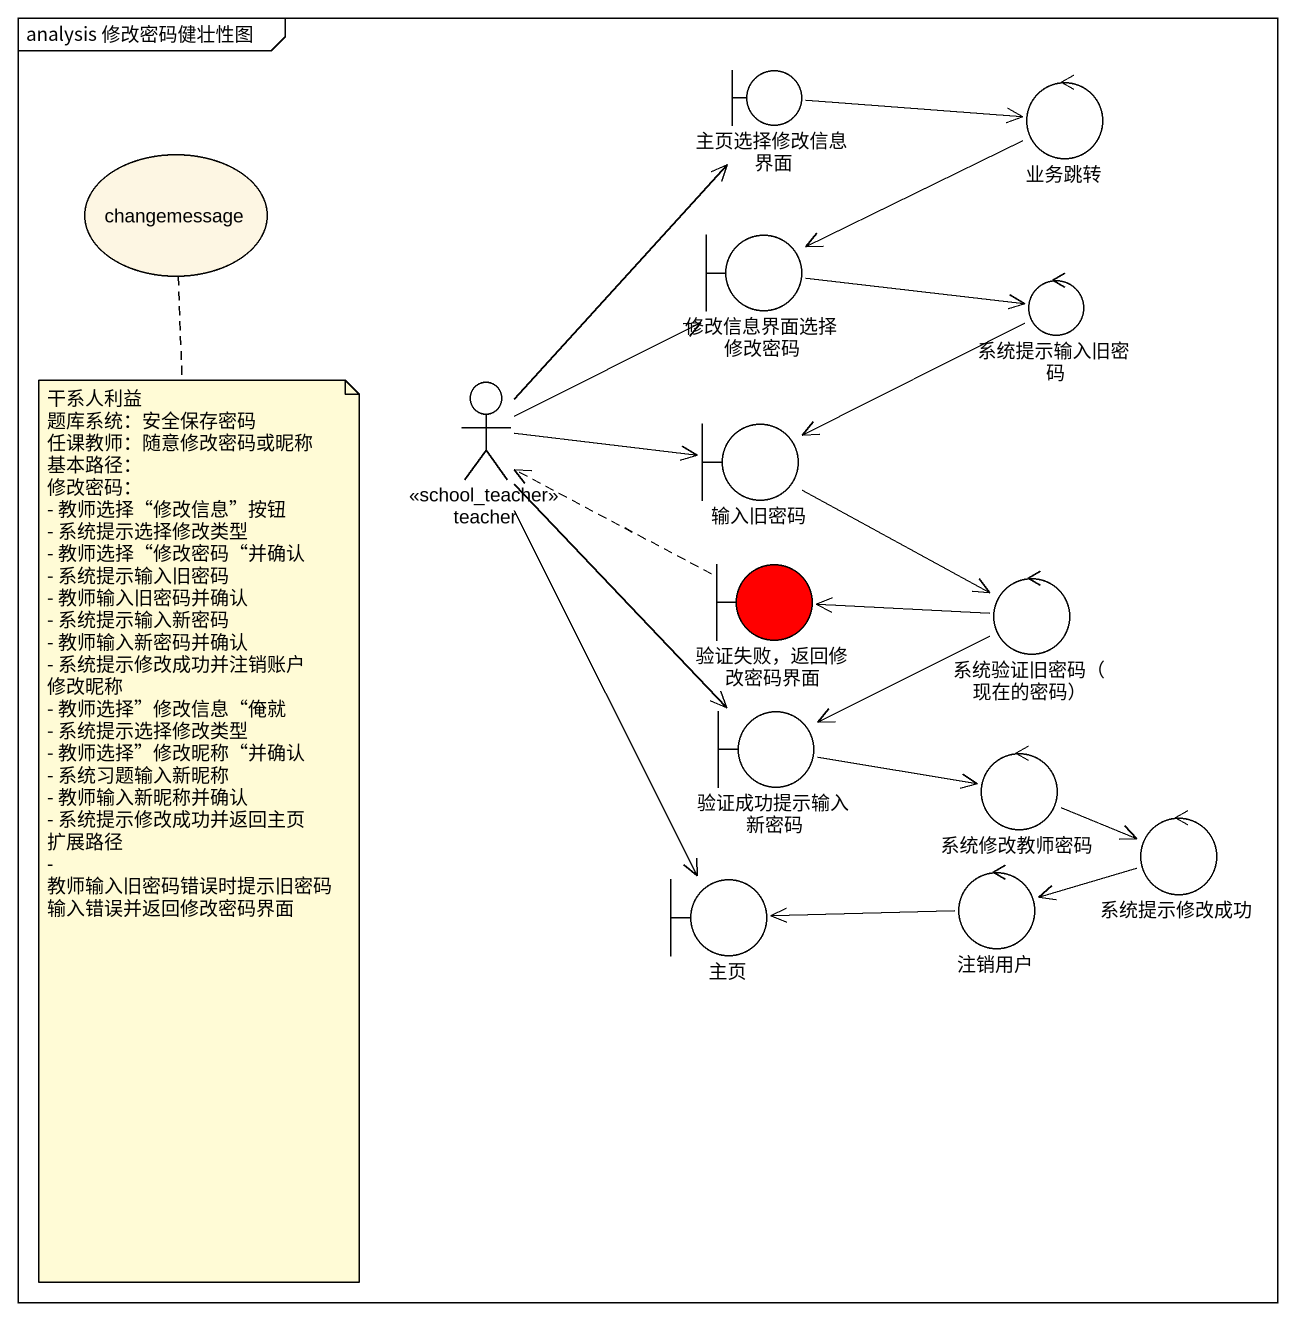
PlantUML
@startuml
mainframe analysis 修改密码健壮性图
boundary 主页选择修改信息界面
control 业务跳转
usecase changemessage
boundary 修改信息界面选择修改密码
control 系统提示输入旧密码
actor teacher <<school_teacher>>
boundary 输入旧密码
boundary "验证失败，返回修改密码界面" as 验证失败_返回修改密码界面 #FF0000
control "系统验证旧密码（现在的密码）" as 系统验证旧密码_现在的密码
boundary 验证成功提示输入新密码
control 系统修改教师密码
boundary 主页
control 注销用户
control 系统提示修改成功
主页选择修改信息界面 -right-> 业务跳转
业务跳转 -left-> 修改信息界面选择修改密码
修改信息界面选择修改密码 -right-> 系统提示输入旧密码
系统提示输入旧密码 -left-> 输入旧密码
teacher -up-> 主页选择修改信息界面
teacher -right-> 修改信息界面选择修改密码
teacher -right-> 输入旧密码
teacher --> 验证成功提示输入新密码
teacher --> 主页
输入旧密码 --> 系统验证旧密码_现在的密码
验证失败_返回修改密码界面 .left.> teacher
系统验证旧密码_现在的密码 -left-> 验证失败_返回修改密码界面
系统验证旧密码_现在的密码 -left-> 验证成功提示输入新密码
验证成功提示输入新密码 -right-> 系统修改教师密码
系统修改教师密码 -right-> 系统提示修改成功
注销用户 -left-> 主页
系统提示修改成功 -left-> 注销用户
note bottom of changemessage
  干系人利益
  题库系统：安全保存密码
  任课教师：随意修改密码或昵称
  基本路径：
  修改密码：
  - 教师选择“修改信息”按钮
  - 系统提示选择修改类型
  - 教师选择“修改密码“并确认
  - 系统提示输入旧密码
  - 教师输入旧密码并确认
  - 系统提示输入新密码
  - 教师输入新密码并确认
  - 系统提示修改成功并注销账户
  修改昵称
  - 教师选择”修改信息“俺就
  - 系统提示选择修改类型
  - 教师选择”修改昵称“并确认
  - 系统习题输入新昵称
  - 教师输入新昵称并确认
  - 系统提示修改成功并返回主页
  扩展路径
  - 教师输入旧密码错误时提示旧密码输入错误并返回修改密码界面
end note
@enduml
